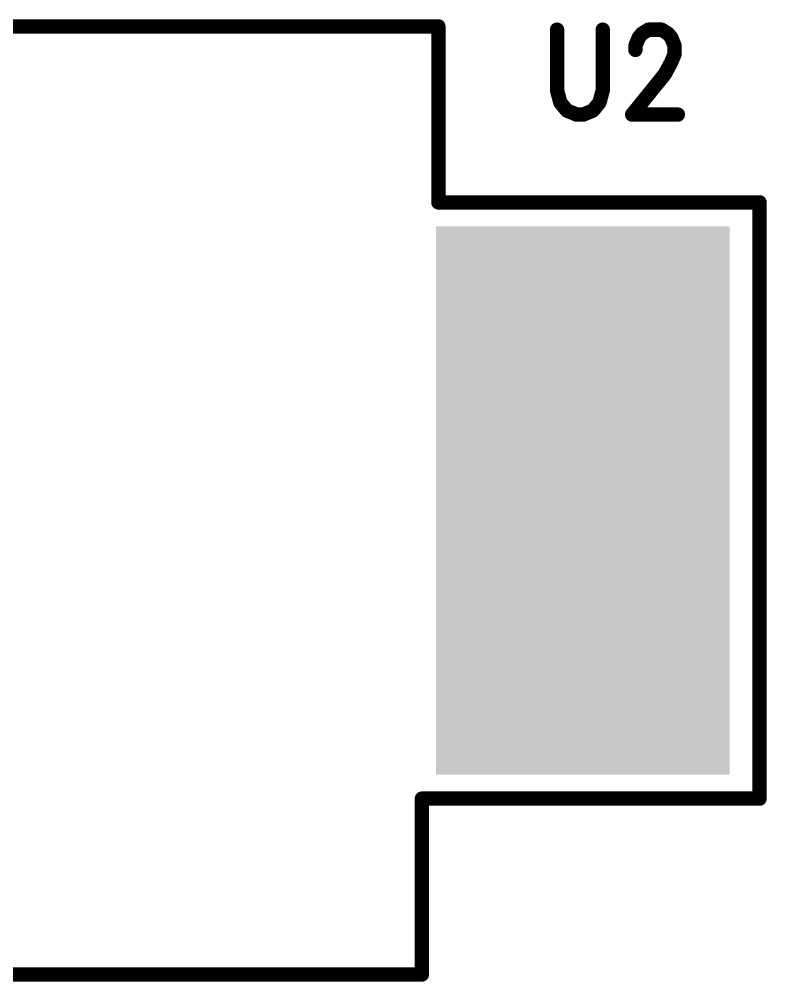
# Model space of a CAD drawing. Extents: x 17.6 to 58.9, y 21.2 to 90.7.
# Drawn here: x 41.62 to 46.91, y 51.69 to 58.49 of the extents above; entities that cross this region are included whole.
import ezdxf

# ---------------------------------------------------------------- set-up
doc = ezdxf.new("R2010")
doc.units = 0
doc.header["$MEASUREMENT"] = 0
doc.layers.get('0').update_dxf_attribs({"linetype": 'CONTINUOUS'})
doc.layers.add('SILKTOP_PHO', color=251, linetype='CONTINUOUS')

# ---------------------------------------------------------------- blocks, each defined once
blk = doc.blocks.new('ROUND_33')
at = {"const_width": 0.0508}
blk.add_lwpolyline([(-0.0254, 0, 1), (0.0254, 0, 1)], format="xyb", close=True, dxfattribs=at)
blk = doc.blocks.new('RECTANGLE_213')
blk.add_solid([(1.038098, 1.938146), (1.038098, -1.938146), (-1.038098, 1.938146), (-1.038098, -1.938146)])

msp = doc.modelspace()

# ---------------------------------------------------------------- linework, layer by layer
at = {"layer": 'SILKTOP_PHO', "const_width": 0.1016}
for points in [[(44.585382, 58.442606), (38.106604, 58.442606)], [(44.585382, 57.199276), (44.585382, 58.442606)], [(45.424344, 58.419746), (45.424344, 57.991248)], [(45.747686, 57.991248), (45.747686, 58.419746)], [(46.001686, 58.362596), (46.0248, 58.391298)], [(46.0248, 58.391298), (46.071028, 58.419746)], [(46.071028, 58.419746), (46.16323, 58.419746)], [(46.16323, 58.419746), (46.209458, 58.391298)], [(46.209458, 58.391298), (46.232572, 58.362596)], [(45.978572, 58.305446), (46.001686, 58.362596)], [(46.232572, 58.362596), (46.255686, 58.305446)], [(45.978572, 58.276998), (45.978572, 58.305446)], [(46.255686, 58.248296), (46.232572, 58.191146)], [(46.255686, 58.305446), (46.255686, 58.248296)], [(46.232572, 58.191146), (46.186344, 58.105548)], [(46.186344, 58.105548), (45.955458, 57.819798)], [(45.424344, 57.991248), (45.447458, 57.905396)], [(45.724572, 57.905396), (45.747686, 57.991248)], [(45.447458, 57.905396), (45.493686, 57.848246)], [(45.678344, 57.848246), (45.724572, 57.905396)], [(45.493686, 57.848246), (45.563028, 57.819798)], [(45.609256, 57.819798), (45.678344, 57.848246)], [(45.563028, 57.819798), (45.609256, 57.819798)], [(45.955458, 57.819798), (46.2788, 57.819798)], [(46.856396, 57.199276), (44.585382, 57.199276)], [(46.856396, 52.985924), (46.856396, 57.199276)], [(44.46905, 51.742594), (44.46905, 52.985924)], [(44.46905, 52.985924), (46.856396, 52.985924)], [(38.106604, 51.742594), (44.46905, 51.742594)]]:
    msp.add_lwpolyline(points, dxfattribs=at)

# ---------------------------------------------------------------- block references
msp.add_blockref('RECTANGLE_213', (45.606462, 55.0926))
at = {"layer": 'SILKTOP_PHO'}
for p in [(44.585382, 58.442606), (45.424344, 58.419746), (45.747686, 58.419746), (46.0248, 58.391298), (46.071028, 58.419746), (46.16323, 58.419746), (46.209458, 58.391298), (46.001686, 58.362596), (46.232572, 58.362596), (45.978572, 58.305446), (45.978572, 58.276998), (46.255686, 58.305446), (46.255686, 58.248296), (46.232572, 58.191146), (46.186344, 58.105548), (45.424344, 57.991248), (45.747686, 57.991248), (45.447458, 57.905396), (45.724572, 57.905396), (45.493686, 57.848246), (45.678344, 57.848246), (45.563028, 57.819798), (45.609256, 57.819798), (45.955458, 57.819798), (46.2788, 57.819798), (44.585382, 57.199276), (46.856396, 57.199276), (46.856396, 57.199276), (44.46905, 52.985924), (46.856396, 52.985924), (44.46905, 51.742594)]:
    msp.add_blockref('ROUND_33', p, dxfattribs=at)

doc.saveas('drawing.dxf')
